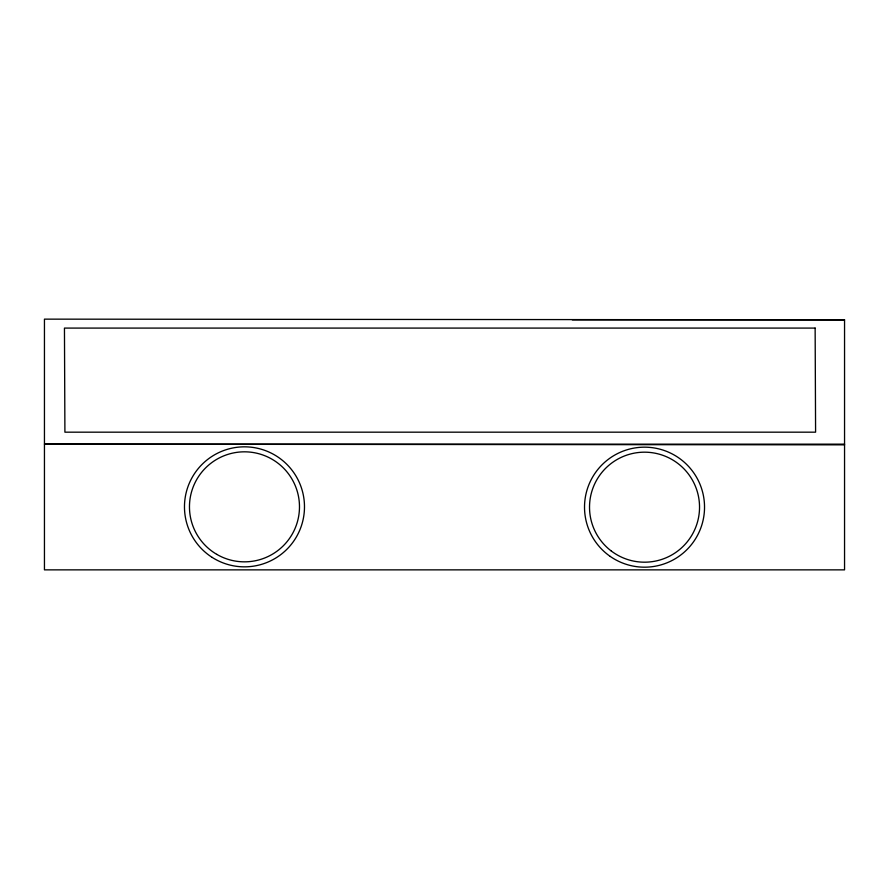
<?xml version="1.0" encoding="UTF-8"?>
<svg xmlns="http://www.w3.org/2000/svg" width="889" height="889" viewBox="0 0 889 889"><rect width="100%" height="100%" fill="white"/><g stroke="black" fill="none" stroke-linecap="round" stroke-linejoin="round"><path stroke-width="1.33" d="M572.294 319.829L844.55 319.829L844.55 569.86L44.45 569.86L44.45 319.14L844.55 319.829M844.55 444.156L44.45 444.156L844.55 444.844M815.135 328.085L64.453 328.085L64.908 432.176L815.591 432.176L815.135 328.085M212.204 557.425A60.008 60.008 0 0 0 304.427 509.497A60.008 60.008 0 0 0 216.805 453.59A60.008 60.008 0 0 0 212.204 557.425M610.254 556.436A60.008 60.008 0 0 0 704.321 512.231A60.008 60.008 0 0 0 619 452.868A60.008 60.008 0 0 0 610.254 556.436M216.794 554.369A55.007 55.007 0 0 0 299.482 507.041A55.007 55.007 0 0 0 217.149 459.091A55.007 55.007 0 0 0 216.794 554.369M611.321 551.036A55.007 55.007 0 0 0 699.11 514.009A55.007 55.007 0 0 0 623.145 456.502A55.007 55.007 0 0 0 611.321 551.036"/></g></svg>
